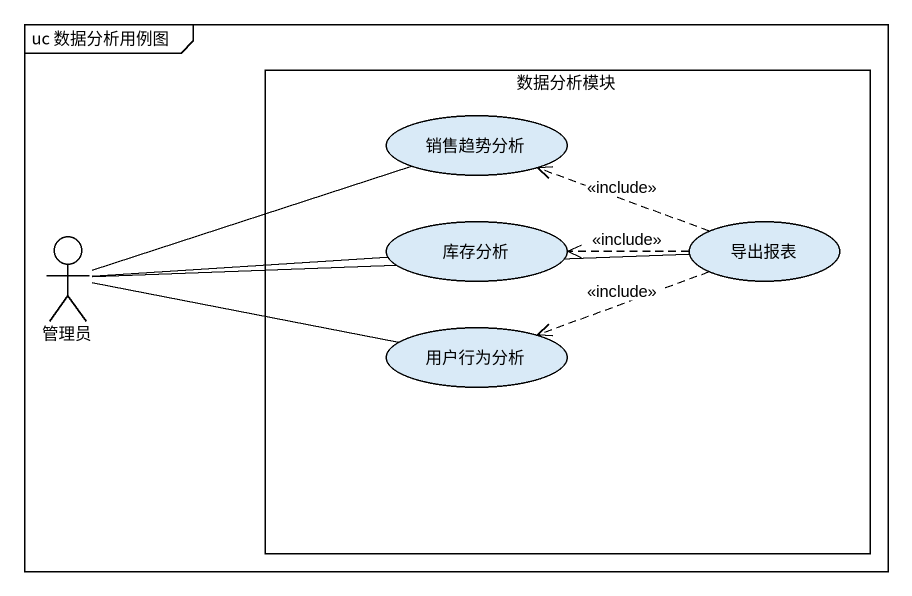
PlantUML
@startuml
mainframe uc 数据分析用例图
rectangle 数据分析模块 {
  usecase 销售趋势分析
  usecase 库存分析
  usecase 导出报表
  usecase 用户行为分析
}
actor 管理员
导出报表 .left.> 销售趋势分析 : <<include>>
导出报表 .left.> 库存分析 : <<include>>
导出报表 .left.> 用户行为分析 : <<include>>
管理员 -right- 销售趋势分析
管理员 -right- 库存分析
管理员 -right- 导出报表
管理员 -right- 用户行为分析
@enduml
